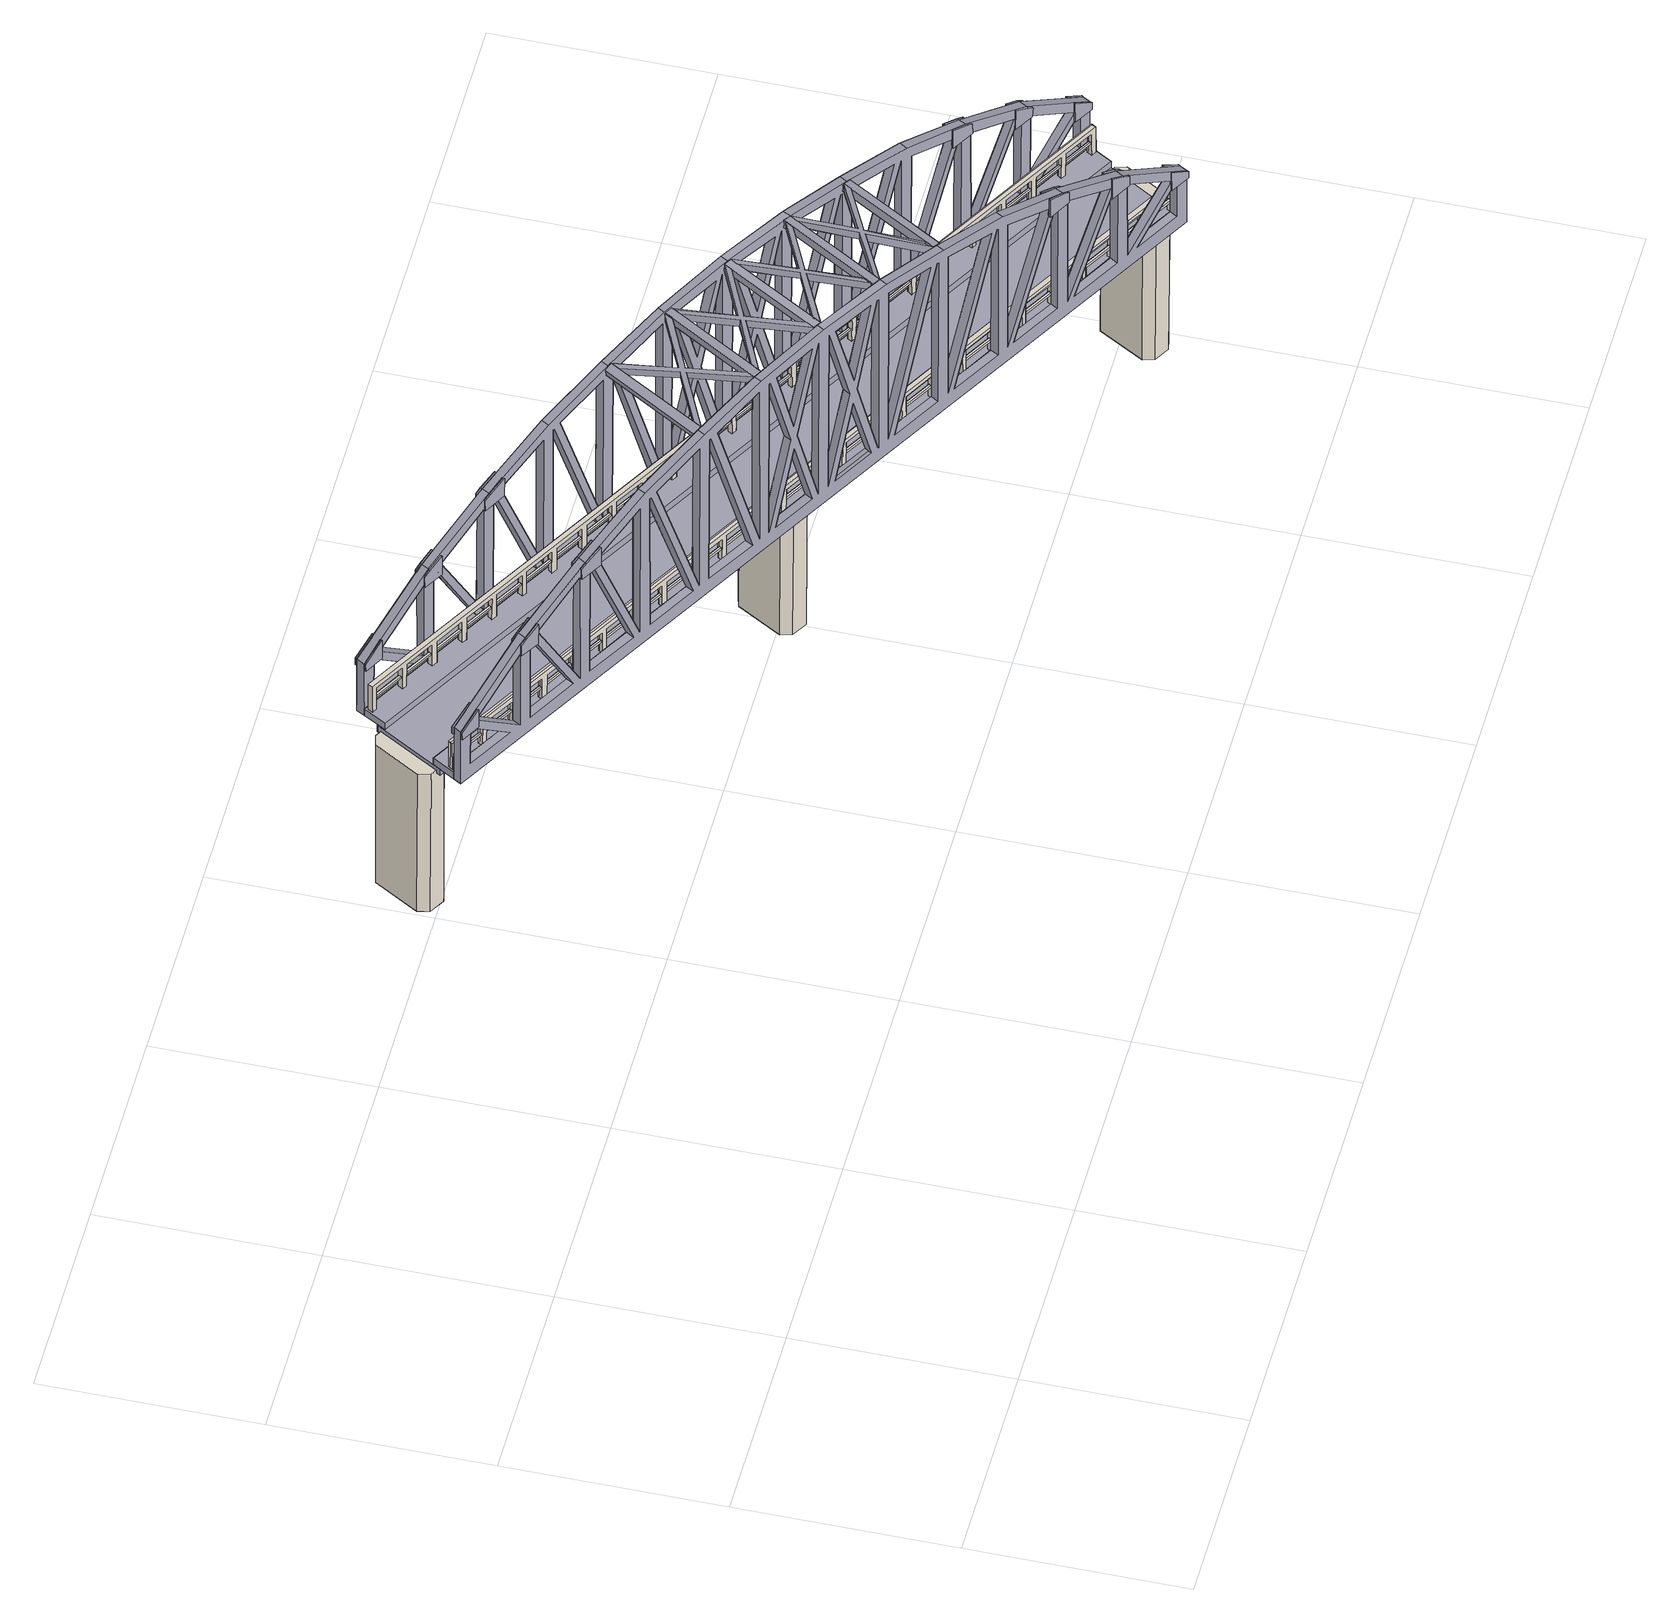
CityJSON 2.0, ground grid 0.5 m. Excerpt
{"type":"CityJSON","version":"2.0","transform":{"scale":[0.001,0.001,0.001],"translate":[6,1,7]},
"CityObjects":{
"bridge1":{"type":"Bridge","attributes":{"class":"1000","function":"1000"},"children":["bridge1-1","bridge1-2","bridge1-3","bridge1-4"],"geometry":[{"type":"MultiSurface","lod":"3","boundaries":[[[0,1,2,3]],[[4,5,6,7]],[[3,2,4,7]],[[2,1,5,4]],[[1,0,6,5]],[[7,6,0,3]],[[8,9,10,11]],[[12,13,9,8]],[[14,15,13,12]],[[11,10,15,14]],[[9,13,15,10]],[[12,8,11,14]],[[16,17,18,19]],[[20,21,17,16]],[[22,23,21,20]],[[19,18,23,22]],[[17,21,23,18]],[[20,16,19,22]],[[8,24,25,26]],[[26,27,11,8]],[[27,28,29,11]],[[30,31,32,33]],[[34,35,36,37]],[[38,39,40,41]],[[42,43,44,45]],[[46,47,48,49]],[[50,51,52,53]],[[54,55,56,57]],[[58,59,60,61]],[[62,63,64,65]],[[66,67,68,69]],[[70,71,72,73]],[[74,75,76,77,29,28,78]],[[75,79,80,76]],[[81,79,75,74,78,28,27,26,25,82,83,84,85,86,87,88,89],[90,91,92,93],[94,95,96],[97,98,99],[67,100,101,102,68],[32,103,104,33],[71,105,106,72],[65,107,108,109,62],[110,111,112],[113,114,115],[116,117,118],[119,120,121],[122,123,124],[125,126,127],[128,129,130,131],[132,133,134],[135,136,137],[138,139,140],[141,142,143],[144,145,146],[147,39,38],[148,149,150],[151,37,36],[152,153,154],[155,156,59,58],[157,158,55,54],[53,159,160,50],[161,48,47],[42,162,163,43]],[[79,81,164,80]],[[81,89,165,164]],[[70,166,105,71]],[[89,88,167,165]],[[31,168,103,32]],[[88,87,169,167]],[[170,169,87,86]],[[62,109,171,63]],[[172,170,86,85]],[[173,172,85,84]],[[55,158,174,56]],[[175,173,84,83]],[[50,160,176,51]],[[177,178,119,121]],[[179,175,83,82]],[[24,179,82,25]],[[99,98,180,181]],[[95,182,183,96]],[[184,97,99,181]],[[97,184,180,98]],[[94,185,182,95]],[[185,94,96,183]],[[92,91,186,187]],[[188,93,92,187]],[[130,129,189,190]],[[134,191,192,132]],[[128,193,189,129]],[[194,131,130,190]],[[131,194,193,128]],[[195,126,125,196]],[[106,105,166,197]],[[72,106,197,73]],[[137,136,198,199]],[[104,103,168,200]],[[140,139,201,202]],[[203,138,140,202]],[[138,203,201,139]],[[104,200,30,33]],[[204,147,38,41]],[[205,206,141,143]],[[101,100,207,208]],[[142,141,206,209]],[[146,145,210,211]],[[102,101,208,212]],[[204,40,39,147]],[[213,144,146,211]],[[145,144,213,210]],[[66,207,100,67]],[[214,215,152,154]],[[216,217,148,150]],[[109,108,218,171]],[[217,219,149,148]],[[64,218,108,107]],[[151,36,35,220]],[[37,151,220,34]],[[153,152,215,221]],[[219,216,150,149]],[[222,223,156,155]],[[112,224,225,110]],[[224,112,111,226]],[[222,155,58,61]],[[227,174,158,157]],[[228,229,114,113]],[[115,230,228,113]],[[230,115,114,229]],[[227,157,54,57]],[[231,176,160,159]],[[232,233,116,118]],[[117,234,232,118]],[[234,117,116,233]],[[231,159,53,52]],[[179,24,8,11,29,77,76,80,164,165,167,169,170,172,173,175],[234,233,232],[227,57,56,174],[230,229,228],[224,226,225],[63,171,218,64],[216,219,217],[60,223,222,61],[211,210,213],[200,168,31,30],[202,201,203],[207,66,69,212,208],[205,209,206],[198,235,199],[197,166,70,73],[181,180,184],[183,182,185],[196,236,195],[191,237,192],[187,186,238,188],[190,189,193,194],[204,41,40],[214,221,215],[231,52,51,176],[239,240,241],[44,242,243,45],[244,178,177],[245,46,49],[220,35,34]],[[243,242,163,162]],[[43,163,242,44]],[[161,245,49,48]],[[46,245,161,47]],[[124,241,240,122]],[[241,124,123,239]],[[239,123,122,240]],[[120,244,177,121]],[[244,120,119,178]],[[243,162,42,45]],[[188,238,90,93]],[[238,186,91,90]],[[110,225,226,111]],[[156,223,60,59]],[[236,127,126,195]],[[127,236,196,125]],[[237,133,132,192]],[[133,237,191,134]],[[235,135,137,199]],[[135,235,198,136]],[[205,143,142,209]],[[246,247,248,28]],[[29,249,250,251]],[[252,253,254,255]],[[249,29,253,252]],[[29,251,254,253]],[[251,250,255,254]],[[250,249,252,255]],[[256,257,258,259]],[[247,246,257,256]],[[246,28,258,257]],[[28,248,259,258]],[[248,247,256,259]],[[260,261,94,262,75]],[[263,264,265,266,76]],[[267,268,269,270,271]],[[261,260,268,267]],[[260,75,269,268]],[[75,262,270,269]],[[262,94,271,270]],[[94,261,267,271]],[[272,273,274,275,276]],[[264,263,273,272]],[[263,76,274,273]],[[76,266,275,274]],[[266,265,276,275]],[[265,264,272,276]],[[277,80,278,195,279]],[[79,280,281,282,283]],[[284,285,286,287,288]],[[280,79,285,284]],[[79,283,286,285]],[[283,282,287,286]],[[282,281,288,287]],[[281,280,284,288]],[[289,290,291,292,293]],[[80,277,290,289]],[[277,279,291,290]],[[279,195,292,291]],[[195,278,293,292]],[[278,80,289,293]],[[25,294,295,296]],[[297,298,299,300]],[[294,25,298,297]],[[25,296,299,298]],[[296,295,300,299]],[[295,294,297,300]],[[301,302,303,304]],[[24,305,304,303]],[[305,306,301,304]],[[307,306,305,24]],[[306,307,302,301]],[[307,24,303,302]],[[308,309,240,310,179]],[[311,312,313,314,82]],[[315,316,317,318,319]],[[312,311,316,315]],[[318,317,82,314]],[[314,313,319,318]],[[313,312,315,319]],[[320,321,322,323,324]],[[309,308,321,320]],[[308,179,322,321]],[[310,240,324,323]],[[240,309,320,324]],[[311,82,317,316]],[[323,322,179,310]],[[325,121,326,327,83]],[[328,329,177,330,175]],[[331,332,333,334,335]],[[329,328,332,331]],[[328,175,333,332]],[[330,177,335,334]],[[177,329,331,335]],[[336,337,338,339,340]],[[121,325,337,336]],[[339,338,83,327]],[[327,326,340,339]],[[326,121,336,340]],[[325,83,338,337]],[[334,333,175,330]],[[341,342,343,20]],[[20,22,344,341]],[[22,345,346,344]],[[347,348,349,350]],[[351,352,353,354]],[[355,356,357,358]],[[359,360,361,362]],[[363,364,365,366]],[[367,368,369,370]],[[371,372,373,374]],[[375,376,377,378]],[[379,380,381,382]],[[383,384,385,386]],[[387,388,389,390]],[[391,392,393,346,345,394]],[[391,395,396,392]],[[397,395,391,394,345,22,20,343,398,399,400,401,402,403,404,405],[406,407,408,409],[410,411,412],[413,414,415],[384,416,417,418,385],[349,419,420,350],[388,421,422,389],[382,423,424,425,379],[426,427,428],[429,430,431],[432,433,434],[435,436,437],[438,439,440],[441,442,443],[444,445,446,447],[448,449,450],[451,452,453],[454,455,456],[457,458,459],[460,461,462],[463,356,355],[464,465,466],[467,354,353],[468,469,470],[471,472,376,375],[473,474,372,371],[370,475,476,367],[477,365,364],[359,478,479,360]],[[395,397,480,396]],[[397,405,481,480]],[[387,482,421,388]],[[405,404,483,481]],[[348,484,419,349]],[[404,403,485,483]],[[486,485,403,402]],[[379,425,487,380]],[[488,486,402,401]],[[489,488,401,400]],[[372,474,490,373]],[[491,489,400,399]],[[367,476,492,368]],[[493,494,435,437]],[[495,491,399,398]],[[342,495,398,343]],[[415,414,496,497]],[[411,498,499,412]],[[500,413,415,497]],[[413,500,496,414]],[[410,501,498,411]],[[501,410,412,499]],[[408,407,502,503]],[[504,409,408,503]],[[446,445,505,506]],[[450,507,508,448]],[[444,509,505,445]],[[510,447,446,506]],[[447,510,509,444]],[[511,442,441,512]],[[422,421,482,513]],[[389,422,513,390]],[[453,452,514,515]],[[420,419,484,516]],[[456,455,517,518]],[[519,454,456,518]],[[454,519,517,455]],[[420,516,347,350]],[[520,463,355,358]],[[521,522,457,459]],[[417,416,523,524]],[[458,457,522,525]],[[462,461,526,527]],[[418,417,524,528]],[[520,529,356,463]],[[530,460,462,527]],[[461,460,530,526]],[[356,529,357]],[[383,523,416,384]],[[531,532,468,470]],[[533,534,464,466]],[[425,424,535,487]],[[534,536,465,464]],[[537,535,424,423]],[[467,353,352,538]],[[354,467,538,351]],[[469,468,532,539]],[[536,533,466,465]],[[540,541,472,471]],[[428,542,543,426]],[[542,428,427,544]],[[540,471,375,378]],[[545,490,474,473]],[[546,547,430,429]],[[431,548,546,429]],[[548,431,430,547]],[[545,473,371,374]],[[549,492,476,475]],[[550,551,432,434]],[[433,552,550,434]],[[552,433,432,551]],[[549,475,370,369]],[[495,342,341,344,346,393,392,396,480,481,483,485,486,488,489,491],[552,551,550],[545,374,373,490],[548,547,546],[542,544,543],[381,380,487,535,537],[533,536,534],[377,541,540,378],[527,526,530],[516,484,348,347],[518,517,519],[523,383,386,528,524],[521,525,522],[514,553,515],[513,482,387,390],[497,496,500],[499,498,501],[512,554,511],[507,555,508],[503,502,556,504],[506,505,509,510],[520,358,357,529],[531,539,532],[549,369,368,492],[557,558,559],[361,560,561,362],[562,494,493],[563,363,366],[538,352,351]],[[561,560,479,478]],[[360,479,560,361]],[[477,563,366,365]],[[363,563,477,364]],[[440,559,558,438]],[[559,440,439,557]],[[557,439,438,558]],[[436,562,493,437]],[[562,436,435,494]],[[561,478,359,362]],[[504,556,406,409]],[[556,502,407,406]],[[426,543,544,427]],[[472,541,377,376]],[[554,443,442,511]],[[443,554,512,441]],[[555,449,448,508]],[[449,555,507,450]],[[553,451,453,515]],[[451,553,514,452]],[[521,459,458,525]],[[343,564,565,566]],[[567,568,569,570]],[[564,343,568,567]],[[343,566,569,568]],[[566,565,570,569]],[[565,564,567,570]],[[571,572,573,574]],[[342,575,574,573]],[[575,576,571,574]],[[577,576,575,342]],[[576,577,572,571]],[[577,342,573,572]],[[578,579,580,581,495]],[[582,438,583,584,398]],[[585,586,587,588,589]],[[438,582,586,585]],[[588,587,398,584]],[[584,583,589,588]],[[583,438,585,589]],[[590,591,592,593,594]],[[579,578,591,590]],[[578,495,592,591]],[[581,580,594,593]],[[580,579,590,594]],[[582,398,587,586]],[[593,592,495,581]],[[595,437,596,597,399]],[[598,599,493,600,491]],[[601,602,603,604,605]],[[599,598,602,601]],[[598,491,603,602]],[[600,493,605,604]],[[493,599,601,605]],[[606,607,608,609,610]],[[437,595,607,606]],[[609,608,399,597]],[[597,596,610,609]],[[596,437,606,610]],[[595,399,608,607]],[[604,603,491,600]],[[611,612,613,345]],[[346,614,615,616]],[[617,618,619,620]],[[614,346,618,617]],[[346,616,619,618]],[[616,615,620,619]],[[615,614,617,620]],[[621,622,623,624]],[[612,611,622,621]],[[611,345,623,622]],[[345,613,624,623]],[[613,612,621,624]],[[625,626,627,628,391]],[[629,501,630,631,392]],[[632,633,634,635,636]],[[626,625,633,632]],[[625,391,634,633]],[[391,628,635,634]],[[628,627,636,635]],[[627,626,632,636]],[[637,638,639,640,641]],[[501,629,638,637]],[[629,392,639,638]],[[392,631,640,639]],[[631,630,641,640]],[[630,501,637,641]],[[642,396,643,511,644]],[[395,645,646,442,647]],[[648,649,650,651,652]],[[645,395,649,648]],[[395,647,650,649]],[[647,442,651,650]],[[442,646,652,651]],[[646,645,648,652]],[[653,654,655,656,657]],[[396,642,654,653]],[[642,644,655,654]],[[644,511,656,655]],[[511,643,657,656]],[[643,396,653,657]],[[658,659,404,167]],[[660,661,658,167]],[[167,404,662,660]],[[660,662,663,661]],[[661,663,659,658]],[[663,662,404,659]],[[664,665,666,667]],[[668,669,664,667]],[[667,666,670,668]],[[668,670,671,669]],[[669,671,665,664]],[[671,670,666,665]],[[672,673,674,675]],[[676,677,672,675]],[[675,674,678,676]],[[676,678,679,677]],[[677,679,673,672]],[[679,678,674,673]],[[680,681,662,404]],[[167,660,682,683]],[[684,673,685,686]],[[687,680,404,688,673,685,689,690,672,691,167,683]],[[692,691,672,693]],[[690,694,693,672]],[[660,167,691,692]],[[683,682,695,687]],[[694,690,689,696]],[[685,686,696,689]],[[681,680,687,695]],[[684,673,688,697]],[[404,662,697,688]],[[681,695,682,660,692,693,694,696,686,684,697,662]],[[698,699,700,701]],[[702,703,704,705]],[[665,671,703,702]],[[706,707,671,665]],[[701,708,709,698]],[[710,711,705,704]],[[669,664,711,710]],[[664,669,712,713]],[[712,714,715,713]],[[706,716,717,707]],[[707,717,699,698,709,714,712,669,710,704,703,671]],[[714,709,708,715]],[[701,700,716,706,665,702,705,711,664,713,715,708]],[[716,700,699,717]],[[170,718,719,402,720,721]],[[722,723,170,721]],[[721,720,724,722]],[[722,724,725,723]],[[723,725,402,719,718,170]],[[725,724,720,402]],[[726,727,728,729,730,731]],[[732,733,730,729]],[[732,734,727,728,729]],[[731,730,733,735]],[[736,734,727,726]],[[735,733,732,734,736]],[[736,726,731,735]],[[737,738,170,718]],[[402,725,739,719]],[[740,741,742,743]],[[737,718,744,745]],[[731,746,747,748]],[[170,738,747,746]],[[737,745,739,725,749,750,751,742,741,748,747,738]],[[731,740,741,748]],[[744,718,170,746,731,740,743,752,728,753,402,719]],[[749,753,728,750]],[[752,751,750,728]],[[725,402,753,749]],[[719,739,745,744]],[[751,752,743,742]],[[754,755,756,757]],[[667,668,755,754]],[[758,759,668,667]],[[760,761,762,763]],[[666,670,764,765]],[[763,766,767,760]],[[768,769,757,756]],[[764,770,771,765]],[[670,666,769,768]],[[758,772,773,759]],[[759,773,766,763,762,770,764,670,768,756,755,668]],[[770,762,761,771]],[[760,767,772,758,667,754,757,769,666,765,771,761]],[[772,767,766,773]]]}]},
"bridge1-1":{"type":"BridgeInstallation","parents":["bridge1"],"geometry":[{"type":"MultiSurface","lod":"3","boundaries":[[[774,775,776,777]],[[775,774,778,779]],[[779,778,780,781]],[[780,777,776,781]],[[782,783,784,785]],[[786,787,788,789,790,791,792,793,794,795,796,797,798,799,800,801,802,803,804,805,806,807,808,809,810,811,812,813,814,815,816,817,818,819,820,821,822,823,824,825,826,827,828,829,830,831,832,833,834,835,836,837,838,839,840,841,842,843,844,845,846,847,848,849,850,851,852,853,854,855,856,857,858,859,860,861,862,863,864,865,866,867,868,869,870,871,783,782,872,873,874,875,876,877,878,879,880,881,882,883]],[[849,848,884,885]],[[845,844,886,887]],[[885,888,850,849]],[[889,890,880,879]],[[785,891,872,782]],[[892,893,867,866]],[[894,895,876,875]],[[896,892,866,865]],[[897,898,843,842]],[[841,840,899,900]],[[901,884,848,847]],[[868,867,893,902]],[[903,901,847,846]],[[853,852,904,905]],[[905,906,854,853]],[[887,903,846,845]],[[895,907,877,876]],[[908,909,859,858]],[[910,911,862,861]],[[911,912,863,862]],[[861,860,913,910]],[[914,915,856,855]],[[889,879,878,916]],[[917,837,836,918]],[[917,919,838,837]],[[920,904,852,851]],[[878,877,907,916]],[[921,894,875,874]],[[922,923,786,883]],[[923,924,787,786]],[[909,913,860,859]],[[865,864,925,896]],[[864,863,912,925]],[[888,920,851,850]],[[919,926,839,838]],[[882,881,927,928]],[[929,930,870,869]],[[891,931,873,872]],[[927,881,880,890]],[[900,897,842,841]],[[932,908,858,857]],[[906,914,855,854]],[[844,843,898,886]],[[902,929,869,868]],[[840,839,926,899]],[[883,882,928,922]],[[783,871,933,784]],[[932,857,856,915]],[[874,873,931,921]],[[930,933,871,870]],[[835,934,918,836]],[[918,934,935,936,937,938,939,940,941,942,943,944,945,946,947,948,949,950,951,952,953,954,955,956,957,958,959,960,961,962,963,964,965,966,967,968,969,970,971,972,973,974,975,976,977,978,979,980,981,924,923,922,928,927,890,889,916,907,895,894,921,931,891,785,784,933,930,929,902,893,892,896,925,912,911,910,913,909,908,932,915,914,906,905,904,920,888,885,884,901,903,887,886,898,897,900,899,926,919,917]],[[797,796,973,972]],[[972,971,798,797]],[[971,970,799,798]],[[970,969,800,799]],[[801,800,969,968]],[[968,967,802,801]],[[967,966,803,802]],[[966,965,804,803]],[[964,805,804,965]],[[964,963,806,805]],[[963,962,807,806]],[[962,961,808,807]],[[809,808,961,960]],[[960,959,810,809]],[[959,958,811,810]],[[812,811,958,957]],[[813,812,957,956]],[[956,955,814,813]],[[955,954,815,814]],[[816,815,954,953]],[[953,952,817,816]],[[952,951,818,817]],[[951,950,819,818]],[[820,819,950,949]],[[821,820,949,948]],[[948,947,822,821]],[[947,946,823,822]],[[824,823,946,945]],[[945,944,825,824]],[[944,943,826,825]],[[943,942,827,826]],[[828,827,942,941]],[[940,829,828,941]],[[940,939,830,829]],[[938,831,830,939]],[[832,831,938,937]],[[833,832,937,936]],[[936,935,834,833]],[[935,934,835,834]],[[788,787,924,981]],[[789,788,981,980]],[[980,979,790,789]],[[979,978,791,790]],[[792,791,978,977]],[[793,792,977,976]],[[976,975,794,793]],[[975,974,795,794]],[[974,973,796,795]],[[982,983,984,985]],[[983,982,986,987]],[[987,986,988,989]],[[988,985,984,989]],[[990,991,992,993]],[[994,995,996,997,998,999,1000,1001,1002,1003,1004,1005,1006,1007,1008,1009,1010,1011,1012,1013,1014,1015,1016,1017,1018,1019,1020,1021,1022,1023,1024,1025,1026,1027,1028,1029,1030,1031,1032,1033,1034,1035,1036,1037,1038,1039,1040,1041,1042,1043,1044,1045,1046,1047,1048,1049,1050,1051,1052,1053,1054,1055,1056,1057,1058,1059,1060,1061,1062,1063,1064,1065,1066,1067,1068,1069,1070,1071,1072,1073,1074,1075,1076,1077,1078,1079,991,990,1080,1081,1082,1083,1084,1085,1086,1087,1088,1089,1090,1091]],[[1057,1056,1092,1093]],[[1053,1052,1094,1095]],[[1093,1096,1058,1057]],[[1097,1098,1088,1087]],[[993,1099,1080,990]],[[1100,1101,1075,1074]],[[1102,1103,1084,1083]],[[1104,1100,1074,1073]],[[1105,1106,1051,1050]],[[1049,1048,1107,1108]],[[1109,1092,1056,1055]],[[1076,1075,1101,1110]],[[1111,1109,1055,1054]],[[1061,1060,1112,1113]],[[1113,1114,1062,1061]],[[1095,1111,1054,1053]],[[1103,1115,1085,1084]],[[1116,1117,1067,1066]],[[1118,1119,1070,1069]],[[1119,1120,1071,1070]],[[1069,1068,1121,1118]],[[1122,1123,1064,1063]],[[1097,1087,1086,1124]],[[1125,1045,1044,1126]],[[1125,1127,1046,1045]],[[1128,1112,1060,1059]],[[1086,1085,1115,1124]],[[1129,1102,1083,1082]],[[1130,1131,994,1091]],[[1131,1132,995,994]],[[1117,1121,1068,1067]],[[1073,1072,1133,1104]],[[1072,1071,1120,1133]],[[1096,1128,1059,1058]],[[1127,1134,1047,1046]],[[1090,1089,1135,1136]],[[1137,1138,1078,1077]],[[1099,1139,1081,1080]],[[1135,1089,1088,1098]],[[1108,1105,1050,1049]],[[1140,1116,1066,1065]],[[1114,1122,1063,1062]],[[1052,1051,1106,1094]],[[1110,1137,1077,1076]],[[1048,1047,1134,1107]],[[1091,1090,1136,1130]],[[991,1079,1141,992]],[[1140,1065,1064,1123]],[[1082,1081,1139,1129]],[[1138,1141,1079,1078]],[[1043,1142,1126,1044]],[[1126,1142,1143,1144,1145,1146,1147,1148,1149,1150,1151,1152,1153,1154,1155,1156,1157,1158,1159,1160,1161,1162,1163,1164,1165,1166,1167,1168,1169,1170,1171,1172,1173,1174,1175,1176,1177,1178,1179,1180,1181,1182,1183,1184,1185,1186,1187,1188,1189,1132,1131,1130,1136,1135,1098,1097,1124,1115,1103,1102,1129,1139,1099,993,992,1141,1138,1137,1110,1101,1100,1104,1133,1120,1119,1118,1121,1117,1116,1140,1123,1122,1114,1113,1112,1128,1096,1093,1092,1109,1111,1095,1094,1106,1105,1108,1107,1134,1127,1125]],[[1005,1004,1181,1180]],[[1180,1179,1006,1005]],[[1179,1178,1007,1006]],[[1178,1177,1008,1007]],[[1009,1008,1177,1176]],[[1176,1175,1010,1009]],[[1175,1174,1011,1010]],[[1174,1173,1012,1011]],[[1172,1013,1012,1173]],[[1172,1171,1014,1013]],[[1171,1170,1015,1014]],[[1170,1169,1016,1015]],[[1017,1016,1169,1168]],[[1168,1167,1018,1017]],[[1167,1166,1019,1018]],[[1020,1019,1166,1165]],[[1021,1020,1165,1164]],[[1164,1163,1022,1021]],[[1163,1162,1023,1022]],[[1024,1023,1162,1161]],[[1161,1160,1025,1024]],[[1160,1159,1026,1025]],[[1159,1158,1027,1026]],[[1028,1027,1158,1157]],[[1029,1028,1157,1156]],[[1156,1155,1030,1029]],[[1155,1154,1031,1030]],[[1032,1031,1154,1153]],[[1153,1152,1033,1032]],[[1152,1151,1034,1033]],[[1151,1150,1035,1034]],[[1036,1035,1150,1149]],[[1148,1037,1036,1149]],[[1148,1147,1038,1037]],[[1146,1039,1038,1147]],[[1040,1039,1146,1145]],[[1041,1040,1145,1144]],[[1144,1143,1042,1041]],[[1143,1142,1043,1042]],[[996,995,1132,1189]],[[997,996,1189,1188]],[[1188,1187,998,997]],[[1187,1186,999,998]],[[1000,999,1186,1185]],[[1001,1000,1185,1184]],[[1184,1183,1002,1001]],[[1183,1182,1003,1002]],[[1182,1181,1004,1003]]]}]},
"bridge1-2":{"type":"BridgeConstructiveElement","attributes":{"function":"1070"},"parents":["bridge1"],"geometry":[{"type":"MultiSurface","lod":"3","boundaries":[[[1190,1191,1192,1193,1194,1195,1196,1197]],[[1198,1199,1200,1201,1202,1203,1204,1205]],[[1204,1192,1191,1205]],[[1205,1191,1190,1198]],[[1198,1190,1197,1199]],[[1199,1197,1196,1200]],[[1200,1196,1195,1201]],[[1201,1195,1194,1202]],[[1202,1194,1193,1203]],[[1203,1193,1192,1204]]]}]},
"bridge1-3":{"type":"BridgeConstructiveElement","attributes":{"function":"1070"},"parents":["bridge1"],"geometry":[{"type":"MultiSurface","lod":"3","boundaries":[[[1206,1207,1208,1209,1210,1211,1212,1213]],[[1214,1215,1216,1217,1218,1219,1220,1221]],[[1220,1208,1207,1221]],[[1221,1207,1206,1214]],[[1214,1206,1213,1215]],[[1215,1213,1212,1216]],[[1216,1212,1211,1217]],[[1217,1211,1210,1218]],[[1218,1210,1209,1219]],[[1219,1209,1208,1220]]]}]},
"bridge1-4":{"type":"BridgeConstructiveElement","attributes":{"function":"1070"},"parents":["bridge1"],"geometry":[{"type":"MultiSurface","lod":"3","boundaries":[[[1222,1223,1224,1225,1226,1227,1228,1229]],[[1230,1231,1232,1233,1234,1235,1236,1237]],[[1235,1224,1223,1236]],[[1236,1223,1222,1237]],[[1237,1222,1229,1230]],[[1230,1229,1228,1231]],[[1231,1228,1227,1232]],[[1232,1227,1226,1233]],[[1233,1226,1225,1234]],[[1234,1225,1224,1235]]]}]}
},
"vertices":[
[1025,1496,1330],[2930,395,1361],[2929,395,1381],[1025,1496,1349],[3019,552,1384],[3019,552,1364],[1115,1653,1333],[1115,1653,1353],[2909,361,1380],[2909,361,1400],[1005,1462,1369],[1005,1462,1349],[2939,413,1381],[2939,413,1401],[1035,1513,1349],[1035,1513,1369],[3010,534,1382],[3009,534,1403],[1105,1634,1372],[1105,1634,1353],[3039,587,1384],[3039,586,1404],[1134,1686,1353],[1134,1686,1374],[2906,360,1539],[2896,343,1539],[2898,344,1380],[995,1444,1349],[992,1443,1509],[1002,1460,1509],[1656,1084,1400],[1647,1081,1833],[1637,1064,1832],[1646,1068,1400],[1969,903,1404],[1960,901,1874],[1950,883,1874],[1958,887,1404],[1932,902,1404],[1924,899,1872],[1934,915,1874],[1942,919,1404],[2715,449,1417],[2711,447,1654],[2721,465,1654],[2726,467,1417],[2882,375,1420],[2872,359,1420],[2869,358,1531],[2880,375,1531],[2553,538,1740],[2563,554,1740],[2570,556,1414],[2560,540,1414],[2403,629,1412],[2394,627,1805],[2404,644,1805],[2413,648,1412],[2246,721,1409],[2237,717,1842],[2247,735,1842],[2256,737,1410],[2080,808,1868],[2090,826,1868],[2099,829,1407],[2089,810,1407],[1804,991,1864],[1794,974,1862],[1803,977,1401],[1813,995,1403],[1492,1173,1791],[1482,1156,1789],[1490,1157,1397],[1499,1176,1397],[1146,1351,1641],[1158,1345,1651],[1168,1362,1651],[1156,1370,1641],[1146,1353,1641],[1313,1253,1744],[1323,1270,1744],[1469,1162,1817],[2724,439,1676],[2564,530,1765],[2406,620,1832],[2250,709,1869],[2101,796,1897],[1935,891,1904],[1772,986,1891],[1624,1072,1859],[1176,1334,1632],[1290,1274,1394],[1176,1338,1391],[1172,1338,1630],[1146,1353,1611],[1150,1354,1391],[1031,1420,1513],[1018,1428,1500],[1124,1369,1391],[1019,1430,1390],[1796,973,1864],[1855,943,1638],[1804,977,1401],[1640,1063,1833],[1759,1001,1401],[1483,1153,1791],[1604,1092,1398],[2089,812,1407],[2028,842,1641],[2077,810,1868],[2106,793,1866],[2217,729,1846],[2115,796,1410],[2263,703,1836],[2377,637,1808],[2272,705,1412],[2532,548,1747],[2429,615,1414],[2420,613,1795],[2692,458,1664],[2586,524,1414],[2579,522,1727],[2737,433,1637],[2856,366,1542],[2742,433,1417],[1190,1326,1641],[1301,1262,1707],[1307,1263,1394],[1331,1244,1721],[1447,1182,1396],[1333,1249,1394],[1326,1246,1720],[1456,1170,1781],[1464,1173,1398],[1346,1234,1728],[1620,1083,1401],[1499,1145,1795],[1612,1080,1826],[1777,991,1404],[1656,1052,1837],[1768,989,1861],[1865,938,1602],[1916,911,1404],[1820,967,1401],[1813,963,1865],[1906,909,1872],[1863,938,1673],[1871,933,1638],[2019,846,1676],[1967,873,1872],[2060,820,1869],[2010,853,1641],[2019,848,1605],[2071,822,1407],[1977,877,1404],[2132,786,1407],[2234,720,1843],[2288,696,1410],[2393,629,1805],[2445,606,1413],[2548,540,1742],[2768,419,1417],[2602,514,1414],[2705,451,1657],[1479,1180,1817],[1634,1089,1859],[1493,1172,1791],[1781,1003,1891],[1650,1080,1833],[1945,907,1904],[2111,813,1897],[2087,826,1868],[2260,727,1869],[2416,637,1832],[2403,645,1805],[2574,548,1765],[2558,558,1742],[2589,540,1728],[2702,476,1664],[2734,457,1676],[1134,1386,1391],[1030,1447,1390],[1160,1371,1391],[1041,1438,1513],[1028,1446,1500],[1156,1370,1612],[1300,1290,1394],[1187,1355,1391],[1182,1354,1630],[1457,1200,1397],[1342,1266,1394],[1355,1253,1730],[1466,1188,1781],[1341,1261,1723],[1336,1263,1721],[1310,1278,1707],[1200,1343,1641],[1614,1109,1398],[1509,1161,1795],[1621,1096,1826],[1769,1019,1401],[1666,1071,1837],[1778,1007,1861],[1787,1009,1404],[1881,950,1638],[1831,983,1403],[1874,955,1602],[1806,990,1864],[1865,959,1638],[1926,929,1404],[1916,926,1872],[1873,955,1675],[1814,994,1403],[1823,979,1865],[1987,894,1404],[2029,865,1605],[2070,837,1869],[2028,865,1676],[2038,860,1641],[1977,891,1872],[2021,870,1641],[2082,838,1407],[2143,804,1407],[2244,737,1843],[2125,814,1410],[2117,810,1866],[2227,747,1846],[2298,713,1410],[2273,720,1837],[2387,656,1810],[2281,723,1412],[2455,623,1413],[2430,629,1797],[2542,566,1749],[2439,633,1414],[1630,1100,1401],[1317,1281,1394],[1474,1190,1398],[1185,1351,1632],[2866,383,1542],[2747,449,1637],[2752,452,1417],[2715,468,1657],[2612,532,1414],[2596,542,1416],[2778,437,1417],[1034,1419,1545],[1035,1419,1490],[992,1443,1489],[1002,1460,1489],[1044,1435,1490],[1044,1435,1545],[1005,1466,1489],[1003,1466,1509],[1047,1439,1545],[1048,1440,1490],[1033,1415,1490],[1031,1414,1545],[989,1439,1509],[990,1439,1489],[1188,1327,1670],[1189,1327,1612],[1144,1353,1641],[1155,1370,1641],[1156,1370,1611],[1198,1345,1612],[1198,1345,1670],[1185,1323,1611],[1185,1322,1669],[1155,1341,1651],[1142,1349,1641],[1143,1349,1611],[1158,1374,1611],[1156,1374,1641],[1169,1366,1651],[1200,1349,1670],[1201,1350,1612],[1360,1249,1762],[1310,1278,1737],[1361,1249,1708],[1349,1232,1762],[1351,1232,1707],[1301,1261,1707],[1301,1261,1737],[1348,1228,1760],[1310,1249,1744],[1298,1257,1737],[1299,1257,1707],[1349,1228,1707],[1326,1274,1744],[1363,1253,1762],[1364,1253,1708],[1314,1282,1707],[1313,1282,1737],[2897,343,1519],[2853,368,1519],[2852,368,1574],[2894,339,1519],[2894,339,1539],[2850,364,1574],[2851,364,1519],[2866,389,1519],[2865,389,1576],[2909,365,1539],[2909,365,1519],[2907,361,1519],[2862,385,1519],[2862,385,1574],[2704,474,1694],[2705,475,1635],[2747,449,1667],[2737,431,1667],[2737,431,1637],[2695,458,1635],[2694,457,1694],[2736,427,1637],[2734,427,1667],[2721,435,1676],[2692,453,1694],[2692,453,1635],[2708,479,1635],[2707,479,1694],[2737,461,1678],[2749,454,1667],[2750,454,1637],[2579,522,1757],[2528,552,1726],[2528,550,1779],[2538,568,1781],[2538,568,1727],[2589,540,1757],[2541,572,1727],[2541,572,1781],[2577,552,1765],[2590,544,1757],[2592,544,1728],[2576,518,1727],[2576,518,1757],[2563,526,1765],[2525,546,1779],[2526,546,1726],[3050,604,1385],[3045,603,1545],[3036,586,1544],[1144,1705,1353],[1131,1685,1513],[1142,1704,1513],[1796,1326,1404],[1788,1325,1837],[1778,1306,1837],[1785,1310,1404],[2108,1145,1409],[2099,1142,1878],[2089,1125,1878],[2099,1128,1409],[2073,1144,1409],[2064,1141,1878],[2073,1157,1878],[2083,1161,1409],[2856,692,1420],[2851,689,1659],[2861,708,1659],[2866,709,1422],[3023,619,1423],[3013,601,1423],[3010,601,1535],[3021,618,1535],[2692,780,1744],[2702,797,1744],[2710,800,1419],[2699,782,1419],[2542,873,1416],[2535,870,1808],[2544,887,1810],[2553,890,1417],[2387,963,1414],[2378,959,1846],[2387,978,1846],[2397,981,1414],[2221,1051,1872],[2230,1068,1872],[2240,1071,1412],[2230,1053,1410],[1944,1233,1868],[1934,1217,1868],[1942,1220,1407],[1953,1237,1407],[1631,1415,1795],[1621,1398,1795],[1630,1400,1401],[1640,1418,1401],[1298,1588,1656],[1307,1604,1656],[1296,1612,1646],[1285,1595,1646],[1454,1495,1749],[1464,1512,1749],[1608,1404,1821],[2865,681,1682],[2705,773,1769],[2547,862,1836],[2390,953,1874],[2240,1037,1901],[2076,1132,1909],[1912,1229,1896],[1764,1314,1864],[1316,1576,1637],[1429,1516,1398],[1317,1581,1396],[1312,1580,1634],[1285,1595,1616],[1291,1596,1396],[1172,1662,1516],[1158,1670,1505],[1265,1612,1396],[1160,1672,1394],[1935,1214,1868],[1995,1185,1641],[1944,1218,1407],[1781,1305,1837],[1900,1244,1406],[1624,1396,1795],[1743,1334,1403],[2228,1053,1410],[2167,1084,1644],[2217,1052,1872],[2246,1036,1871],[2358,971,1850],[2256,1039,1414],[2403,945,1840],[2516,881,1814],[2413,947,1416],[2673,790,1753],[2569,858,1417],[2560,854,1801],[2833,701,1669],[2726,766,1420],[2718,765,1731],[2878,675,1641],[2996,609,1547],[2882,677,1422],[1330,1568,1644],[1441,1503,1711],[1447,1505,1398],[1471,1486,1727],[1586,1424,1401],[1473,1491,1398],[1467,1488,1725],[1596,1412,1785],[1604,1415,1401],[1486,1478,1734],[1759,1325,1406],[1640,1387,1800],[1752,1322,1830],[1916,1234,1409],[1797,1295,1840],[1908,1232,1865],[2005,1180,1606],[2055,1153,1407],[1961,1209,1407],[1953,1205,1869],[2045,1150,1875],[2003,1180,1679],[2012,1174,1643],[2159,1089,1680],[2108,1116,1877],[2201,1061,1872],[2150,1095,1644],[2160,1089,1609],[2211,1064,1410],[2117,1119,1409],[2272,1028,1412],[2374,962,1846],[2429,939,1414],[2532,870,1810],[2586,848,1417],[2689,782,1746],[2907,661,1422],[2743,757,1420],[2846,693,1662],[1618,1422,1821],[1774,1331,1864],[1634,1414,1795],[1922,1245,1896],[1791,1322,1837],[2086,1150,1909],[2250,1056,1901],[2227,1069,1872],[2400,970,1874],[2557,879,1837],[2542,889,1810],[2714,790,1769],[2698,800,1747],[2728,782,1731],[2843,717,1670],[2875,699,1682],[1275,1628,1396],[1169,1689,1394],[1301,1613,1397],[1182,1680,1518],[1168,1689,1505],[1296,1612,1616],[1440,1532,1398],[1326,1599,1397],[1322,1596,1635],[1597,1443,1401],[1483,1507,1398],[1496,1495,1734],[1605,1430,1785],[1480,1503,1727],[1477,1505,1725],[1451,1520,1711],[1339,1587,1644],[1753,1351,1404],[1650,1404,1800],[1762,1339,1830],[1910,1262,1406],[1807,1313,1840],[1918,1249,1865],[1926,1251,1409],[2022,1192,1643],[1971,1226,1407],[2015,1197,1606],[1945,1232,1868],[2005,1201,1643],[2066,1172,1409],[2055,1169,1877],[2012,1197,1679],[1954,1237,1407],[2073,1158,1878],[1963,1221,1869],[2127,1136,1410],[2169,1108,1609],[2211,1079,1874],[2169,1107,1682],[2178,1101,1646],[2118,1132,1878],[2239,1071,1412],[2160,1112,1644],[2221,1080,1410],[2282,1045,1412],[2384,979,1846],[2265,1056,1414],[2256,1052,1871],[2368,989,1850],[2439,955,1414],[2413,963,1840],[2526,898,1814],[2423,966,1417],[2596,865,1417],[2570,873,1801],[2682,809,1753],[2579,874,1417],[1769,1342,1406],[1457,1523,1398],[1614,1432,1403],[1326,1595,1637],[3006,625,1547],[2888,693,1641],[2891,693,1422],[2856,709,1662],[2753,774,1420],[2736,785,1420],[2917,679,1423],[3037,586,1523],[2993,611,1523],[2992,610,1580],[3034,581,1523],[3034,581,1544],[2990,606,1579],[2991,606,1523],[3006,631,1523],[3005,631,1580],[3048,607,1545],[3048,607,1525],[3047,603,1525],[3003,627,1523],[3002,627,1580],[2843,717,1699],[2845,717,1641],[2888,692,1641],[2888,692,1670],[2878,675,1670],[2835,700,1640],[2834,700,1698],[2875,671,1641],[2875,669,1670],[2862,677,1680],[2832,695,1698],[2833,696,1640],[2848,721,1641],[2846,721,1699],[2877,704,1682],[2890,696,1670],[2891,697,1641],[2718,765,1762],[2669,794,1731],[2667,794,1785],[2678,810,1785],[2679,812,1731],[2728,782,1762],[2682,816,1731],[2680,816,1785],[2717,794,1769],[2730,786,1762],[2731,786,1731],[2717,761,1731],[2715,761,1762],[2702,768,1769],[2666,790,1785],[2666,790,1731],[1174,1661,1550],[1175,1661,1494],[1131,1685,1493],[1142,1704,1494],[1185,1678,1494],[1184,1677,1550],[1144,1708,1494],[1144,1708,1513],[1187,1682,1550],[1188,1682,1494],[1173,1657,1494],[1172,1657,1550],[1128,1681,1513],[1130,1681,1493],[1328,1569,1673],[1329,1571,1616],[1285,1596,1615],[1285,1595,1644],[1294,1612,1646],[1339,1588,1616],[1338,1587,1673],[1326,1565,1616],[1325,1565,1673],[1294,1583,1656],[1281,1591,1644],[1283,1591,1615],[1298,1616,1616],[1298,1616,1646],[1310,1608,1657],[1339,1592,1673],[1341,1592,1616],[1499,1491,1766],[1451,1520,1741],[1502,1491,1712],[1490,1475,1766],[1492,1475,1712],[1441,1503,1741],[1488,1470,1766],[1451,1491,1749],[1438,1499,1741],[1439,1499,1711],[1489,1471,1712],[1466,1517,1749],[1503,1495,1766],[1503,1496,1712],[1454,1525,1711],[1453,1524,1741],[1799,993,1893],[1929,1218,1897],[1783,1003,1872],[1801,993,1872],[1913,1228,1875],[1931,1217,1878],[1955,903,1904],[2085,1128,1907],[2067,1137,1907],[1938,913,1904],[1938,913,1884],[1955,903,1884],[2067,1138,1888],[2085,1128,1888],[1642,1084,1862],[1772,1310,1866],[1755,1319,1861],[1624,1095,1856],[1628,1092,1837],[1646,1083,1842],[1759,1318,1842],[1775,1307,1846],[1902,1210,1896],[1903,1210,1875],[1793,1020,1872],[1791,1020,1891],[1774,1309,1846],[1762,1291,1865],[1764,1291,1845],[1783,1153,1880],[1781,1165,1878],[1771,1160,1878],[1652,1101,1862],[1772,1148,1878],[1774,1148,1859],[1644,1084,1842],[1653,1101,1842],[1784,1153,1859],[1772,1160,1858],[1784,1165,1859],[2098,971,1882],[2208,1024,1882],[2211,1025,1901],[2096,971,1903],[2074,1111,1907],[2074,1111,1888],[2086,978,1884],[2085,978,1904],[2096,983,1904],[2096,983,1884],[2106,846,1898],[2106,848,1878],[1964,921,1885],[1964,921,1904],[2086,966,1882],[2086,966,1903],[2096,830,1878],[2096,829,1898],[2221,1043,1901],[2218,1041,1882],[2121,830,1898],[2230,1020,1901],[2224,1048,1903],[2093,822,1898],[2092,824,1878],[2109,814,1877],[2223,1048,1882],[2240,1039,1882],[2269,723,1868],[2398,947,1872],[2381,957,1875],[2381,958,1875],[2256,741,1872],[2252,732,1871],[2378,959,1856],[2253,743,1852],[2396,950,1852],[2249,735,1852],[2265,725,1848],[2121,830,1878],[2111,814,1877],[2230,1021,1881],[2262,749,1872],[2260,749,1852],[2252,882,1865],[2252,882,1885],[2240,889,1888],[2240,889,1868],[2242,877,1885],[2240,877,1866],[2250,733,1851],[2250,895,1867],[2381,958,1856],[2371,941,1855],[2371,939,1875],[2252,894,1887],[1948,931,1904],[1948,931,1884],[1938,1064,1881],[1938,1064,1901],[1926,1057,1901],[1926,1057,1881],[1926,1069,1900],[1916,1196,1897],[1916,1193,1877],[1926,1071,1880],[1937,1076,1881],[1937,1076,1901],[1815,1016,1874],[1812,1016,1894],[2057,1120,1888],[2057,1120,1907],[1926,1210,1878],[1926,1213,1898],[1801,999,1894],[1804,999,1874],
[2904,375,1430],[1024,1463,1400],[1027,1467,1401],[2907,381,1430],[2904,375,1436],[1024,1463,1407],[2907,381,1436],[1027,1467,1407],[2208,789,1388],[2207,789,1455],[2201,778,1455],[2201,778,1388],[1961,931,1385],[1961,931,1452],[1893,971,1451],[1894,971,1384],[1883,977,1384],[1881,977,1451],[1814,1016,1449],[1815,1016,1382],[1804,1023,1382],[1803,1021,1449],[1735,1061,1449],[1737,1061,1381],[1726,1068,1381],[1724,1068,1449],[1656,1107,1446],[1658,1107,1380],[1647,1113,1380],[1646,1112,1446],[1578,1152,1446],[1580,1153,1378],[1569,1158,1378],[1567,1158,1446],[1499,1197,1445],[1501,1197,1378],[1490,1204,1377],[1489,1204,1445],[1421,1242,1444],[1422,1244,1375],[1412,1249,1375],[1410,1249,1442],[1342,1289,1442],[1344,1289,1375],[1333,1294,1375],[1332,1294,1442],[1264,1334,1441],[1265,1334,1374],[1255,1341,1374],[1253,1339,1441],[1185,1378,1439],[1187,1379,1372],[1176,1386,1372],[1175,1386,1439],[1107,1424,1439],[1108,1424,1371],[1097,1431,1371],[1096,1431,1438],[1028,1470,1436],[1028,1471,1369],[1019,1476,1369],[1017,1475,1449],[2914,379,1480],[2916,381,1401],[2904,387,1400],[2904,385,1468],[2836,425,1467],[2837,425,1398],[2826,431,1398],[2824,431,1465],[2757,471,1465],[2757,472,1398],[2747,478,1398],[2746,477,1465],[2678,516,1464],[2679,516,1397],[2669,522,1397],[2667,522,1464],[2599,562,1462],[2601,562,1394],[2590,568,1394],[2589,568,1462],[2521,607,1461],[2522,608,1394],[2512,614,1394],[2510,613,1461],[2442,652,1460],[2444,652,1393],[2432,659,1393],[2432,659,1460],[2364,697,1458],[2365,699,1391],[2355,705,1391],[2353,704,1458],[2285,744,1458],[2287,744,1390],[2275,749,1390],[2275,749,1457],[2198,796,1388],[2195,794,1455],[2128,834,1455],[2130,834,1388],[2118,841,1388],[2118,841,1455],[2050,879,1454],[2051,879,1387],[2039,886,1385],[2038,886,1454],[1971,925,1452],[1973,926,1385],[2672,506,1464],[2673,506,1397],[2750,460,1465],[2752,461,1398],[2663,512,1396],[2044,870,1385],[2034,875,1385],[2192,785,1388],[2349,693,1391],[2346,693,1458],[2124,824,1388],[2112,830,1387],[2358,688,1391],[2820,421,1398],[2819,421,1465],[2830,415,1465],[2830,415,1398],[2740,467,1465],[2278,733,1457],[2742,467,1398],[2593,550,1462],[2595,552,1394],[2585,558,1394],[2112,830,1455],[2506,603,1394],[2505,603,1461],[2438,643,1393],[2426,648,1393],[2426,648,1460],[2436,641,1460],[2583,556,1462],[2515,597,1461],[2044,869,1454],[2909,370,1400],[2907,370,1480],[2898,375,1400],[2662,512,1464],[2121,824,1455],[1966,915,1385],[1956,921,1385],[1954,921,1452],[2358,688,1458],[2898,375,1467],[2032,874,1452],[1964,915,1452],[2281,733,1390],[2269,740,1390],[2189,785,1455],[2515,597,1394],[2269,739,1457],[1011,1466,1449],[1012,1466,1369],[1022,1459,1369],[1022,1459,1436],[1089,1419,1438],[1091,1420,1371],[1102,1415,1371],[1101,1414,1438],[1169,1374,1439],[1169,1374,1372],[1181,1369,1372],[1179,1369,1439],[1246,1330,1441],[1248,1330,1372],[1259,1323,1374],[1258,1322,1441],[1326,1283,1442],[1326,1285,1375],[1338,1278,1375],[1336,1278,1442],[1403,1238,1442],[1406,1238,1375],[1416,1233,1375],[1415,1233,1442],[1483,1193,1445],[1483,1193,1377],[1495,1188,1377],[1493,1186,1445],[1560,1148,1446],[1563,1148,1378],[1573,1141,1378],[1572,1141,1446],[1640,1101,1446],[1640,1103,1380],[1652,1096,1380],[1650,1096,1446],[1719,1056,1448],[1720,1057,1381],[1730,1051,1381],[1729,1051,1449],[1797,1012,1449],[1799,1012,1381],[1809,1005,1382],[1807,1005,1449],[1876,966,1451],[1877,967,1384],[1887,961,1384],[1886,959,1451],[3021,577,1435],[1140,1664,1404],[1143,1669,1404],[3023,582,1435],[3021,577,1441],[1140,1664,1410],[3023,582,1441],[1143,1669,1410],[2323,991,1393],[2323,990,1460],[2317,979,1460],[2317,979,1393],[2077,1132,1388],[2076,1132,1455],[2009,1172,1455],[2009,1172,1388],[1999,1177,1387],[1998,1177,1455],[1929,1217,1454],[1931,1217,1385],[1921,1224,1385],[1919,1222,1452],[1852,1262,1452],[1852,1262,1385],[1842,1269,1385],[1841,1269,1452],[1772,1307,1451],[1774,1307,1384],[1764,1314,1384],[1762,1314,1451],[1694,1353,1449],[1695,1354,1382],[1685,1359,1381],[1684,1359,1449],[1615,1399,1449],[1617,1399,1381],[1607,1404,1381],[1605,1404,1448],[1537,1443,1446],[1538,1444,1380],[1528,1451,1380],[1527,1450,1446],[1458,1490,1446],[1460,1490,1378],[1448,1495,1378],[1448,1495,1446],[1380,1535,1445],[1381,1536,1377],[1371,1541,1377],[1368,1540,1445],[1301,1580,1442],[1303,1580,1375],[1291,1587,1375],[1291,1587,1442],[1223,1625,1442],[1224,1625,1375],[1214,1632,1375],[1211,1632,1442],[1144,1670,1441],[1146,1672,1374],[1134,1677,1372],[1133,1677,1452],[3029,581,1484],[3032,582,1404],[3021,588,1404],[3019,587,1471],[2952,627,1470],[2952,627,1403],[2943,633,1403],[2941,633,1470],[2872,672,1468],[2875,673,1401],[2864,679,1401],[2862,677,1468],[2795,717,1468],[2795,717,1400],[2785,724,1400],[2784,724,1468],[2715,762,1465],[2717,762,1398],[2707,770,1398],[2705,769,1465],[2637,808,1465],[2638,809,1398],[2628,814,1398],[2627,814,1465],[2558,854,1464],[2560,854,1397],[2550,860,1396],[2548,860,1464],[2480,899,1462],[2481,899,1394],[2471,906,1394],[2470,905,1462],[2401,945,1461],[2403,945,1394],[2391,951,1394],[2390,951,1461],[2314,997,1393],[2311,995,1460],[2244,1035,1458],[2246,1036,1391],[2234,1041,1391],[2233,1041,1458],[2166,1080,1457],[2166,1080,1390],[2156,1088,1390],[2154,1087,1457],[2086,1125,1455],[2089,1126,1388],[2788,707,1467],[2789,707,1400],[2867,661,1468],[2868,661,1401],[2779,713,1400],[2160,1071,1390],[2150,1076,1390],[2307,986,1391],[2464,895,1394],[2464,895,1462],[2240,1024,1391],[2228,1031,1391],[2476,889,1394],[2936,623,1403],[2935,622,1470],[2946,616,1470],[2946,617,1403],[2856,668,1468],[2396,934,1461],[2858,668,1401],[2710,752,1465],[2711,753,1398],[2701,758,1398],[2227,1031,1458],[2621,804,1397],[2621,804,1465],[2554,844,1396],[2542,850,1396],[2541,849,1462],[2553,842,1464],[2698,757,1465],[2631,798,1465],[2160,1069,1457],[3026,570,1404],[3023,570,1484],[3015,577,1404],[2778,713,1467],[2237,1024,1458],[2083,1116,1388],[2071,1121,1388],[2070,1121,1455],[2474,889,1462],[3013,577,1471],[2148,1076,1457],[2080,1116,1455],[2397,935,1394],[2385,941,1394],[2305,986,1460],[2632,798,1398],[2384,939,1461],[1127,1666,1452],[1128,1666,1372],[1139,1661,1372],[1137,1661,1441],[1206,1621,1442],[1207,1621,1375],[1217,1616,1375],[1217,1615,1442],[1285,1576,1442],[1285,1576,1375],[1297,1569,1375],[1294,1569,1442],[1363,1531,1444],[1365,1531,1377],[1374,1524,1377],[1374,1524,1445],[1442,1484,1446],[1442,1486,1378],[1454,1479,1378],[1451,1479,1446],[1521,1439,1446],[1522,1439,1380],[1531,1434,1380],[1531,1434,1446],[1599,1394,1448],[1599,1395,1381],[1611,1388,1381],[1610,1387,1448],[1678,1349,1449],[1679,1349,1381],[1690,1342,1381],[1688,1342,1449],[1756,1303,1451],[1758,1303,1382],[1768,1298,1384],[1767,1297,1451],[1835,1257,1452],[1836,1258,1385],[1847,1251,1385],[1845,1251,1452],[1913,1213,1452],[1915,1213,1385],[1925,1206,1385],[1924,1206,1452],[1992,1166,1455],[1993,1168,1387],[2003,1161,1387],[2003,1161,1455],
[2083,1081,1361],[2048,1101,1361],[2021,1093,1359],[1961,990,1359],[1969,963,1359],[2003,943,1359],[2031,950,1359],[2090,1053,1359],[2085,1084,921],[2092,1056,920],[2031,953,920],[2005,946,920],[1970,966,920],[1963,993,920],[2022,1096,920],[2050,1104,921],
[3032,532,1361],[2997,552,1361],[2970,546,1361],[2910,441,1359],[2917,413,1359],[2952,393,1359],[2978,401,1359],[3039,506,1361],[3034,534,921],[3041,508,921],[2981,403,920],[2954,397,920],[2919,417,920],[2912,443,920],[2971,548,921],[2999,554,921],
[1015,1513,1339],[1051,1494,1339],[1078,1500,1339],[1137,1604,1340],[1131,1632,1340],[1096,1652,1340],[1069,1645,1340],[1009,1540,1339],[1011,1543,918],[1070,1646,920],[1098,1653,920],[1133,1633,920],[1140,1607,920],[1080,1503,918],[1053,1495,918],[1018,1516,918]
]}
